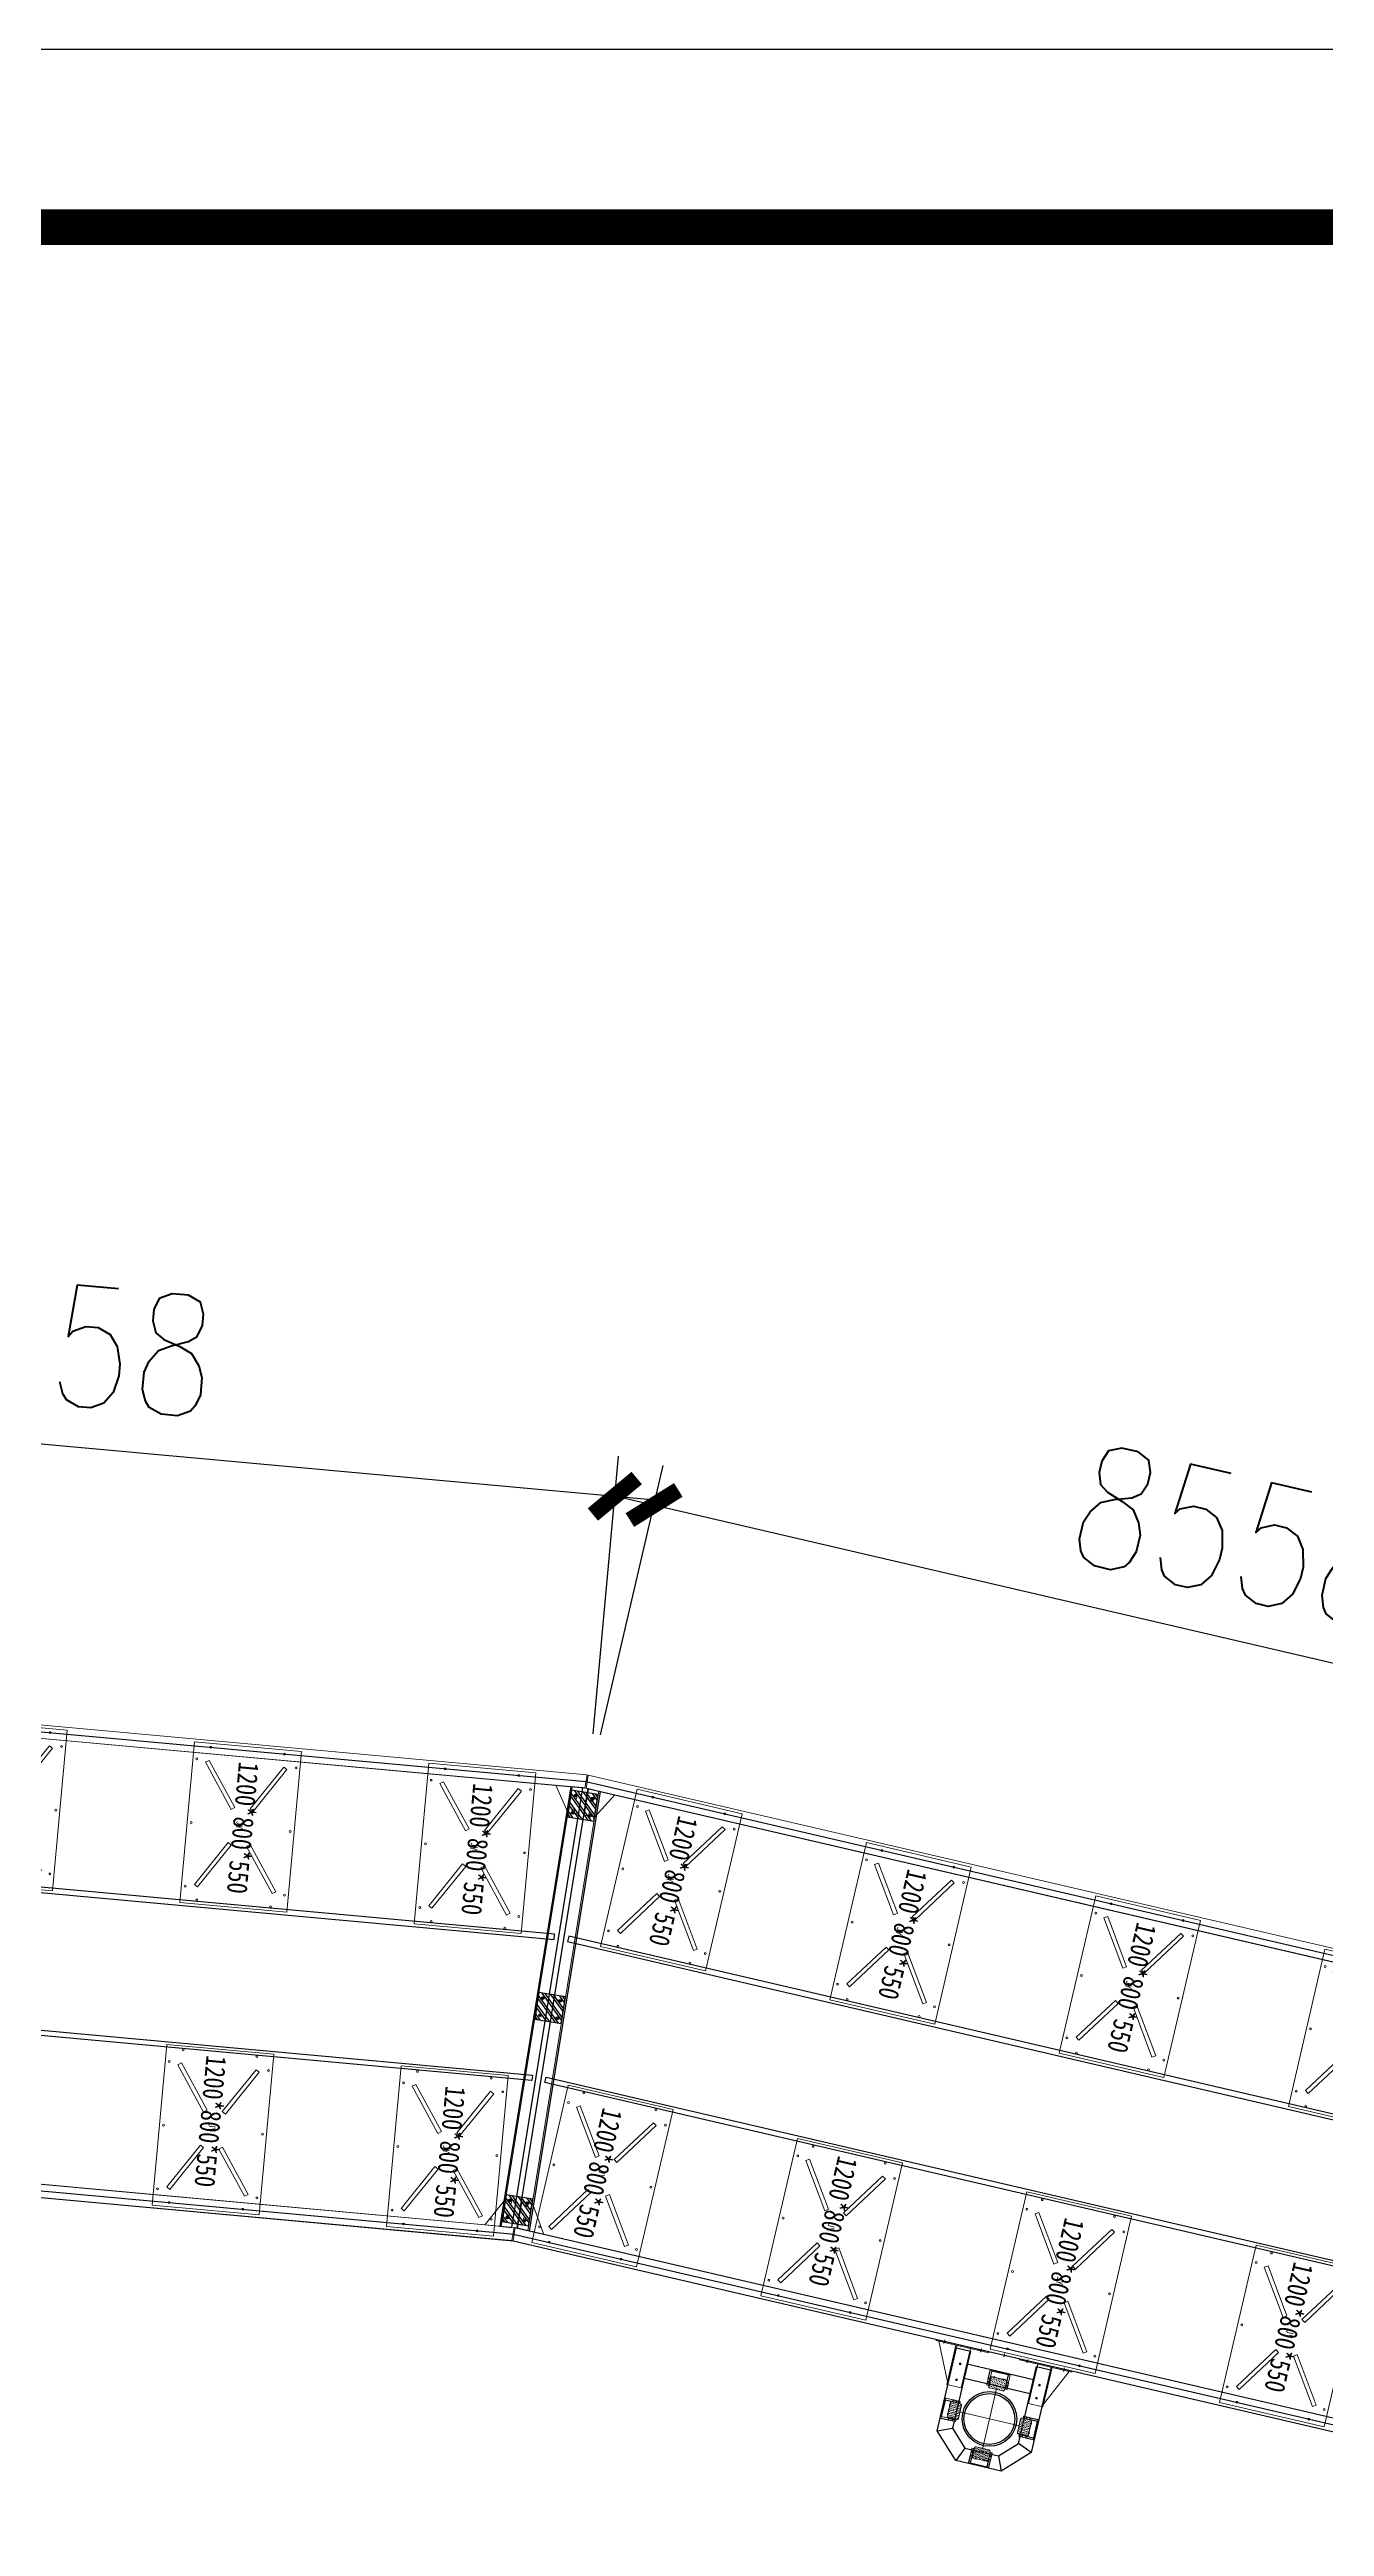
# Model space of a CAD drawing. Extents: x -259369 to -50372, y -155978 to 198088.
# Drawn here: x -154765 to -145287, y -95963 to -77542 of the extents above; entities that cross this region are included whole.
import ezdxf

# ---------------------------------------------------------------- set-up
doc = ezdxf.new("R2010")
doc.units = 0
doc.header["$LTSCALE"] = 1000
doc.header["$MEASUREMENT"] = 0
for name, pattern in [('CENTER', [2, 1.25, -0.25, 0.25, -0.25]), ('DASHED', [0.75, 0.5, -0.25]), ('HIDDEN', [0.375, 0.25, -0.125])]:
    doc.linetypes.add(name, pattern=pattern)
for name, color, linetype in [('PUB_TEXT', 7, 'Continuous'), ('主框型材', 4, 'Continuous'), ('卡槽', 242, 'Continuous'), ('浮箱名称', 3, 'Continuous'), ('连接端梁', 130, 'Continuous')]:
    doc.layers.add(name, color=color, linetype=linetype)
for name, color, linetype, lineweight in [('加强板', 140, 'Continuous', 18), ('导框型材', 2, 'Continuous', 18), ('浮箱', 160, 'Continuous', 20), ('虚线', 8, 'Continuous', 0), ('轮子座', 7, 'Continuous', 9), ('铝主梁', 3, 'Continuous', 9)]:
    doc.layers.add(name, color=color, linetype=linetype, lineweight=lineweight)
doc.styles.add('HZTXT', font='txtw.shx', dxfattribs={"width": 0.8, "bigfont": 'hztxtw.shx'})
doc.styles.add('黑体', font='simhei.ttf', dxfattribs={"width": 0.8})
doc.dimstyles.new('DIM-300', dxfattribs={"dimscale": 300, "dimtxt": 3, "dimasz": 1, "dimexe": 1, "dimexo": 1, "dimgap": 1, "dimtad": 1, "dimdec": 0, "dimdsep": 46, "dimtxsty": 'HZTXT', "dimblk": 'ARCHTICK', "dimcen": 0, "dimdle": 1, "dimclrd": 9, "dimclre": 9, "dimclrt": 2, "dimadec": 1, "dimazin": 0, "dimtfac": 1, "dimtdec": 0, "dimtix": 1, "dimtmove": 2, "dimatfit": 3, "dimldrblk": 'ARCHTICK', "dimfxl": 0, "dimtolj": 1, "dimtzin": 0, "dimarcsym": 0})
pattern_1 = [(0, (1212.185, -561.11), (6.35, 12.7), [0, -12.7])]

# ---------------------------------------------------------------- blocks, each defined once
blk = doc.blocks.new('rgthtyjyuk')
blk.add_lwpolyline([(0, 0), (420, 0), (420, 297), (0, 297)], close=True)
at = {"const_width": 1}
blk.add_lwpolyline([(25, 5), (415, 5), (415, 292), (25, 292)], close=True, dxfattribs=at)
blk = doc.blocks.new('$matou$00000186')
for points in [[(-600, 400), (600, 400), (600, -400), (-600, -400)], [(-456, 304), (-472, 279), (-140, 57), (-123, 82)], [(456, 304), (472, 279), (140, 57), (123, 82)], [(-456, -304), (-472, -279), (-140, -57), (-123, -82)], [(456, -304), (472, -279), (140, -57), (123, -82)]]:
    blk.add_lwpolyline(points, close=True)
for centre in [(-475, 370), (0, 370), (475, 370), (-570, 275), (570, 275), (-570, -275), (-475, -370), (0, -370), (475, -370), (570, -275)]:
    blk.add_circle(centre, 7)
at = {"layer": 'PUB_TEXT', "style": '黑体', "width": 0.8}
blk.add_text('JY', height=52.6, dxfattribs=at).set_placement((-44, -35))
blk = doc.blocks.new('*U645')
at = {"layer": '浮箱', "rotation": 270}
blk.add_blockref('$matou$00000186', (0, 0), dxfattribs=at)
blk = doc.blocks.new('*U646')
at = {"color": 0, "linetype": 'ByBlock', "lineweight": -2, "transparency": 16777216}
for p in [(0, 0), (1750, 0), (3500, 0), (5250, 0), (7000, 0)]:
    blk.add_blockref('*U645', p, dxfattribs=at)
blk = doc.blocks.new('*U647')
at = {"layer": '浮箱', "rotation": 270}
blk.add_blockref('$matou$00000186', (0, 0), dxfattribs=at)
blk = doc.blocks.new('*U648')
at = {"color": 0, "linetype": 'ByBlock', "lineweight": -2, "transparency": 16777216}
for p in [(0, 0), (1750, 0), (3500, 0), (5250, 0), (7000, 0)]:
    blk.add_blockref('*U647', p, dxfattribs=at)
blk = doc.blocks.new('*U649')
at = {"layer": '浮箱', "rotation": 270}
blk.add_blockref('$matou$00000186', (0, 0), dxfattribs=at)
blk = doc.blocks.new('*U650')
at = {"color": 0, "linetype": 'ByBlock', "lineweight": -2, "transparency": 16777216}
for p in [(0, 0), (1750, 0), (3500, 0), (5250, 0), (7000, 0)]:
    blk.add_blockref('*U649', p, dxfattribs=at)
blk = doc.blocks.new('*U651')
at = {"layer": '浮箱', "rotation": 270}
blk.add_blockref('$matou$00000186', (0, 0), dxfattribs=at)
blk = doc.blocks.new('*U652')
at = {"color": 0, "linetype": 'ByBlock', "lineweight": -2, "transparency": 16777216}
for p in [(0, 0), (1750, 0), (3500, 0), (5250, 0), (7000, 0)]:
    blk.add_blockref('*U651', p, dxfattribs=at)
blk = doc.blocks.new('*U669')
h = blk.add_hatch()
h.set_pattern_fill('DOTS', color=256, scale=8)
h.set_pattern_definition(pattern_1)
h.paths.add_polyline_path([(64, 50, 0.4142135624), (54, 60), (-11, 60, 0.4142135624), (-21, 50), (-21, -50, 0.4142135624), (-11, -60), (54, -60, 0.4142135624), (64, -50)])
at = {"layer": '导框型材', "color": 0, "linetype": 'Continuous'}
for p, q in [((-64, 63.508929), (-64, 75.5)), ((-64, 75.5), (-63.389317, 75.5)), ((-64, -63.50893), (-64, 63.508929)), ((-7.891644, 75.5), (-63.389317, 75.5)), ((-63.389317, 75.5), (-63.389317, 64.5)), ((-63.389317, 64.5), (-7.891644, 64.5)), ((-62, 77.5), (-6.502327, 77.5)), ((-62, 62.5), (-62, -62.5)), ((-6.502327, 62.5), (-62, 62.5)), ((-2.965328, 75.5), (-7.891644, 75.5)), ((-7.891644, 75.5), (-7.891644, 64.5)), ((-7.891644, 64.5), (-2.965328, 64.5)), ((-6.502327, 77.5), (-1.08338, 77.5)), ((-1.08338, 62.5), (-6.502327, 62.5)), ((47.5, 75.5), (-2.965328, 75.5)), ((-2.965328, 64.5), (-2.965328, 75.5)), ((47.5, 64.5), (-2.965328, 64.5)), ((-1.08338, 77.5), (45.5, 77.5)), ((45.5, 62.5), (-1.08338, 62.5)), ((31, 62.498484), (31, 60)), ((47.5, 64.5), (47.5, 75.5)), ((-64, -63.78066), (-64, -63.500287)), ((-64, -75.5), (-64, -63.78066)), ((-64, -75.5), (-63.389317, -75.5)), ((-63.389317, -64.5), (-63.389317, -75.5)), ((-7.891644, -64.5), (-63.389317, -64.5)), ((-63.389317, -75.5), (-7.891644, -75.5)), ((-62, -62.5), (-6.502327, -62.5)), ((-6.502327, -77.5), (-62, -77.5)), ((-2.965328, -64.5), (-7.891644, -64.5)), ((-7.891644, -75.5), (-7.891644, -64.5)), ((-7.891644, -75.5), (-2.965328, -75.5)), ((-6.502327, -62.5), (-1.08338, -62.5)), ((-1.08338, -77.5), (-6.502327, -77.5)), ((47.5, -64.5), (-2.965328, -64.5)), ((-2.965328, -64.5), (-2.965328, -75.5)), ((47.5, -75.5), (-2.965328, -75.5)), ((-1.08338, -62.5), (45.5, -62.5)), ((45.5, -77.5), (-1.08338, -77.5)), ((31, -60), (31, -62.498484)), ((47.5, -75.5), (47.5, -64.5))]:
    blk.add_line(p, q, dxfattribs=at)
at = {"layer": '导框型材', "color": 1, "linetype": 'CENTER', "ltscale": 0.28}
for p, q in [((-18.5, 35), (-14.5, 35)), ((-16.5, 37), (-16.5, 33)), ((-18.5, -35), (-14.5, -35)), ((-16.5, -37), (-16.5, -33))]:
    blk.add_line(p, q, dxfattribs=at)
at = {"layer": '导框型材', "color": 1, "linetype": 'CENTER', "ltscale": 0.404352}
for p, q in [((-18.5, 0), (-14.5, 0)), ((-16.5, -2), (-16.5, 2))]:
    blk.add_line(p, q, dxfattribs=at)
at = {"layer": '导框型材', "color": 1, "linetype": 'CENTER', "ltscale": 0.1}
for p, q in [((18.75, 70), (24.25, 70)), ((21.5, 67.25), (21.5, 72.75)), ((18.75, -70), (24.25, -70)), ((21.5, -72.75), (21.5, -67.25))]:
    blk.add_line(p, q, dxfattribs=at)
at = {"layer": '导框型材', "color": 0}
blk.add_lwpolyline([(-11, 60), (54, 60, -0.4142135624), (64, 50), (64, -50, -0.4142135624), (54, -60), (-11, -60, -0.4142135624), (-21, -50), (-21, 50, -0.4142135624)], format="xyb", close=True, dxfattribs=at)
for centre in [(21.5, 70), (21.5, -70)]:
    blk.add_circle(centre, 2.5, dxfattribs=at)
at = {"layer": '导框型材', "color": 0, "linetype": 'Continuous', "extrusion": (0, 0, -1)}
for centre, start, end in [((62, 75.5), 0, 90), ((62, 64.5), 270, 0), ((62, -64.5), 0, 90), ((62, -75.5), 270, 0)]:
    blk.add_arc(centre, 2, start, end, dxfattribs=at)
at = {"layer": '导框型材', "color": 0, "linetype": 'Continuous', "extrusion": (1.22461e-16, 0, -1)}
blk.add_arc((16.5, 35), 7, 310.0052008841, 49.9947991159, dxfattribs=at)
at = {"layer": '导框型材', "color": 0, "linetype": 'Continuous'}
for centre, radius, start, end in [((45.5, 75.5), 2, 0, 90), ((45.5, 64.5), 2, 270, 0), ((-16.5, -35), 7, 130.0052008841, 229.9947991159), ((45.5, -64.5), 2, 0, 90), ((45.5, -75.5), 2, 270, 0)]:
    blk.add_arc(centre, radius, start, end, dxfattribs=at)
for centre, major_axis, ratio, start_param, end_param in [((-62, 75.5), (0, 2), 0.694658, 0, 1.5707963268), ((-6.502327, 75.5), (0, -2), 0.694658, 3.1415926536, 4.7123889804), ((-6.502327, 64.5), (0, 2), 0.694658, 1.5707963268, 3.1415926536), ((-1.08338, 75.5), (0, -2), 0.940974, 3.1415926536, 4.7123889804), ((-1.08338, 64.5), (0, 2), 0.940974, 1.5707963268, 3.1415926536), ((-62, -75.5), (0, 2), 0.694658, 1.5707963268, 3.1415926536), ((-6.502327, -64.5), (0, 2), 0.694658, 0, 1.5707963268), ((-6.502327, -75.5), (0, 2), 0.694658, 1.5707963268, 3.1415926536), ((-1.08338, -64.5), (0, 2), 0.940974, 0, 1.5707963268), ((-1.08338, -75.5), (0, 2), 0.940974, 1.5707963268, 3.1415926536)]:
    blk.add_ellipse(centre, major_axis=major_axis, ratio=ratio, start_param=start_param, end_param=end_param, dxfattribs=at)
at = {"layer": '导框型材', "color": 0, "linetype": 'Continuous', "extrusion": (0, 0, -1)}
for centre, start_param, end_param in [((-62, 64.5), 0, 1.5707963268), ((-62, -64.5), 1.5707963268, 3.1415926536)]:
    blk.add_ellipse(centre, major_axis=(0, -2), ratio=0.694658, start_param=start_param, end_param=end_param, dxfattribs=at)
blk = doc.blocks.new('*U665')
at = {"layer": '轮子座', "color": 0, "linetype": 'ByBlock', "lineweight": -2, "transparency": 16777216}
blk.add_blockref('*U669', (0, 0), dxfattribs=at)
blk = doc.blocks.new('*U666')
h = blk.add_hatch()
h.set_pattern_fill('DOTS', color=256, scale=8)
h.set_pattern_definition(pattern_1)
h.paths.add_polyline_path([(64, 50, 0.4142135624), (54, 60), (-11, 60, 0.4142135624), (-21, 50), (-21, -50, 0.4142135624), (-11, -60), (54, -60, 0.4142135624), (64, -50)])
at = {"layer": '导框型材', "color": 0, "linetype": 'Continuous'}
for p, q in [((-64, 63.508929), (-64, 75.5)), ((-64, 75.5), (-63.389317, 75.5)), ((-64, -63.50893), (-64, 63.508929)), ((-7.891644, 75.5), (-63.389317, 75.5)), ((-63.389317, 75.5), (-63.389317, 64.5)), ((-63.389317, 64.5), (-7.891644, 64.5)), ((-62, 77.5), (-6.502327, 77.5)), ((-62, 62.5), (-62, -62.5)), ((-6.502327, 62.5), (-62, 62.5)), ((-2.965328, 75.5), (-7.891644, 75.5)), ((-7.891644, 75.5), (-7.891644, 64.5)), ((-7.891644, 64.5), (-2.965328, 64.5)), ((-6.502327, 77.5), (-1.08338, 77.5)), ((-1.08338, 62.5), (-6.502327, 62.5)), ((47.5, 75.5), (-2.965328, 75.5)), ((-2.965328, 64.5), (-2.965328, 75.5)), ((47.5, 64.5), (-2.965328, 64.5)), ((-1.08338, 77.5), (45.5, 77.5)), ((45.5, 62.5), (-1.08338, 62.5)), ((31, 62.498484), (31, 60)), ((47.5, 64.5), (47.5, 75.5)), ((-64, -63.78066), (-64, -63.500287)), ((-64, -75.5), (-64, -63.78066)), ((-64, -75.5), (-63.389317, -75.5)), ((-63.389317, -64.5), (-63.389317, -75.5)), ((-7.891644, -64.5), (-63.389317, -64.5)), ((-63.389317, -75.5), (-7.891644, -75.5)), ((-62, -62.5), (-6.502327, -62.5)), ((-6.502327, -77.5), (-62, -77.5)), ((-2.965328, -64.5), (-7.891644, -64.5)), ((-7.891644, -75.5), (-7.891644, -64.5)), ((-7.891644, -75.5), (-2.965328, -75.5)), ((-6.502327, -62.5), (-1.08338, -62.5)), ((-1.08338, -77.5), (-6.502327, -77.5)), ((47.5, -64.5), (-2.965328, -64.5)), ((-2.965328, -64.5), (-2.965328, -75.5)), ((47.5, -75.5), (-2.965328, -75.5)), ((-1.08338, -62.5), (45.5, -62.5)), ((45.5, -77.5), (-1.08338, -77.5)), ((31, -60), (31, -62.498484)), ((47.5, -75.5), (47.5, -64.5))]:
    blk.add_line(p, q, dxfattribs=at)
at = {"layer": '导框型材', "color": 1, "linetype": 'CENTER', "ltscale": 0.28}
for p, q in [((-18.5, 35), (-14.5, 35)), ((-16.5, 37), (-16.5, 33)), ((-18.5, -35), (-14.5, -35)), ((-16.5, -37), (-16.5, -33))]:
    blk.add_line(p, q, dxfattribs=at)
at = {"layer": '导框型材', "color": 1, "linetype": 'CENTER', "ltscale": 0.404352}
for p, q in [((-18.5, 0), (-14.5, 0)), ((-16.5, -2), (-16.5, 2))]:
    blk.add_line(p, q, dxfattribs=at)
at = {"layer": '导框型材', "color": 1, "linetype": 'CENTER', "ltscale": 0.1}
for p, q in [((18.75, 70), (24.25, 70)), ((21.5, 67.25), (21.5, 72.75)), ((18.75, -70), (24.25, -70)), ((21.5, -72.75), (21.5, -67.25))]:
    blk.add_line(p, q, dxfattribs=at)
at = {"layer": '导框型材', "color": 0}
blk.add_lwpolyline([(-11, 60), (54, 60, -0.4142135624), (64, 50), (64, -50, -0.4142135624), (54, -60), (-11, -60, -0.4142135624), (-21, -50), (-21, 50, -0.4142135624)], format="xyb", close=True, dxfattribs=at)
for centre in [(21.5, 70), (21.5, -70)]:
    blk.add_circle(centre, 2.5, dxfattribs=at)
at = {"layer": '导框型材', "color": 0, "linetype": 'Continuous', "extrusion": (0, 0, -1)}
for centre, start, end in [((62, 75.5), 0, 90), ((62, 64.5), 270, 0), ((62, -64.5), 0, 90), ((62, -75.5), 270, 0)]:
    blk.add_arc(centre, 2, start, end, dxfattribs=at)
at = {"layer": '导框型材', "color": 0, "linetype": 'Continuous', "extrusion": (1.22461e-16, 0, -1)}
blk.add_arc((16.5, 35), 7, 310.0052008841, 49.9947991159, dxfattribs=at)
at = {"layer": '导框型材', "color": 0, "linetype": 'Continuous'}
for centre, radius, start, end in [((45.5, 75.5), 2, 0, 90), ((45.5, 64.5), 2, 270, 0), ((-16.5, -35), 7, 130.0052008841, 229.9947991159), ((45.5, -64.5), 2, 0, 90), ((45.5, -75.5), 2, 270, 0)]:
    blk.add_arc(centre, radius, start, end, dxfattribs=at)
for centre, major_axis, ratio, start_param, end_param in [((-62, 75.5), (0, 2), 0.694658, 0, 1.5707963268), ((-6.502327, 75.5), (0, -2), 0.694658, 3.1415926536, 4.7123889804), ((-6.502327, 64.5), (0, 2), 0.694658, 1.5707963268, 3.1415926536), ((-1.08338, 75.5), (0, -2), 0.940974, 3.1415926536, 4.7123889804), ((-1.08338, 64.5), (0, 2), 0.940974, 1.5707963268, 3.1415926536), ((-62, -75.5), (0, 2), 0.694658, 1.5707963268, 3.1415926536), ((-6.502327, -64.5), (0, 2), 0.694658, 0, 1.5707963268), ((-6.502327, -75.5), (0, 2), 0.694658, 1.5707963268, 3.1415926536), ((-1.08338, -64.5), (0, 2), 0.940974, 0, 1.5707963268), ((-1.08338, -75.5), (0, 2), 0.940974, 1.5707963268, 3.1415926536)]:
    blk.add_ellipse(centre, major_axis=major_axis, ratio=ratio, start_param=start_param, end_param=end_param, dxfattribs=at)
at = {"layer": '导框型材', "color": 0, "linetype": 'Continuous', "extrusion": (0, 0, -1)}
for centre, start_param, end_param in [((-62, 64.5), 0, 1.5707963268), ((-62, -64.5), 1.5707963268, 3.1415926536)]:
    blk.add_ellipse(centre, major_axis=(0, -2), ratio=0.694658, start_param=start_param, end_param=end_param, dxfattribs=at)
blk = doc.blocks.new('*U667')
at = {"layer": '轮子座', "color": 0, "linetype": 'ByBlock', "lineweight": -2, "transparency": 16777216}
blk.add_blockref('*U666', (0, 0), dxfattribs=at)
blk = doc.blocks.new('*U668')
h = blk.add_hatch()
h.set_pattern_fill('DOTS', color=256, scale=8)
h.set_pattern_definition(pattern_1)
h.paths.add_polyline_path([(64, 50, 0.4142135624), (54, 60), (-11, 60, 0.4142135624), (-21, 50), (-21, -50, 0.4142135624), (-11, -60), (54, -60, 0.4142135624), (64, -50)])
at = {"layer": '导框型材', "color": 0, "linetype": 'Continuous'}
for p, q in [((-64, 63.508929), (-64, 75.5)), ((-64, 75.5), (-63.389317, 75.5)), ((-64, -63.50893), (-64, 63.508929)), ((-7.891644, 75.5), (-63.389317, 75.5)), ((-63.389317, 75.5), (-63.389317, 64.5)), ((-63.389317, 64.5), (-7.891644, 64.5)), ((-62, 77.5), (-6.502327, 77.5)), ((-62, 62.5), (-62, -62.5)), ((-6.502327, 62.5), (-62, 62.5)), ((-2.965328, 75.5), (-7.891644, 75.5)), ((-7.891644, 75.5), (-7.891644, 64.5)), ((-7.891644, 64.5), (-2.965328, 64.5)), ((-6.502327, 77.5), (-1.08338, 77.5)), ((-1.08338, 62.5), (-6.502327, 62.5)), ((47.5, 75.5), (-2.965328, 75.5)), ((-2.965328, 64.5), (-2.965328, 75.5)), ((47.5, 64.5), (-2.965328, 64.5)), ((-1.08338, 77.5), (45.5, 77.5)), ((45.5, 62.5), (-1.08338, 62.5)), ((31, 62.498484), (31, 60)), ((47.5, 64.5), (47.5, 75.5)), ((-64, -63.78066), (-64, -63.500287)), ((-64, -75.5), (-64, -63.78066)), ((-64, -75.5), (-63.389317, -75.5)), ((-63.389317, -64.5), (-63.389317, -75.5)), ((-7.891644, -64.5), (-63.389317, -64.5)), ((-63.389317, -75.5), (-7.891644, -75.5)), ((-62, -62.5), (-6.502327, -62.5)), ((-6.502327, -77.5), (-62, -77.5)), ((-2.965328, -64.5), (-7.891644, -64.5)), ((-7.891644, -75.5), (-7.891644, -64.5)), ((-7.891644, -75.5), (-2.965328, -75.5)), ((-6.502327, -62.5), (-1.08338, -62.5)), ((-1.08338, -77.5), (-6.502327, -77.5)), ((47.5, -64.5), (-2.965328, -64.5)), ((-2.965328, -64.5), (-2.965328, -75.5)), ((47.5, -75.5), (-2.965328, -75.5)), ((-1.08338, -62.5), (45.5, -62.5)), ((45.5, -77.5), (-1.08338, -77.5)), ((31, -60), (31, -62.498484)), ((47.5, -75.5), (47.5, -64.5))]:
    blk.add_line(p, q, dxfattribs=at)
at = {"layer": '导框型材', "color": 1, "linetype": 'CENTER', "ltscale": 0.28}
for p, q in [((-18.5, 35), (-14.5, 35)), ((-16.5, 37), (-16.5, 33)), ((-18.5, -35), (-14.5, -35)), ((-16.5, -37), (-16.5, -33))]:
    blk.add_line(p, q, dxfattribs=at)
at = {"layer": '导框型材', "color": 1, "linetype": 'CENTER', "ltscale": 0.404352}
for p, q in [((-18.5, 0), (-14.5, 0)), ((-16.5, -2), (-16.5, 2))]:
    blk.add_line(p, q, dxfattribs=at)
at = {"layer": '导框型材', "color": 1, "linetype": 'CENTER', "ltscale": 0.1}
for p, q in [((18.75, 70), (24.25, 70)), ((21.5, 67.25), (21.5, 72.75)), ((18.75, -70), (24.25, -70)), ((21.5, -72.75), (21.5, -67.25))]:
    blk.add_line(p, q, dxfattribs=at)
at = {"layer": '导框型材', "color": 0}
blk.add_lwpolyline([(-11, 60), (54, 60, -0.4142135624), (64, 50), (64, -50, -0.4142135624), (54, -60), (-11, -60, -0.4142135624), (-21, -50), (-21, 50, -0.4142135624)], format="xyb", close=True, dxfattribs=at)
for centre in [(21.5, 70), (21.5, -70)]:
    blk.add_circle(centre, 2.5, dxfattribs=at)
at = {"layer": '导框型材', "color": 0, "linetype": 'Continuous', "extrusion": (0, 0, -1)}
for centre, start, end in [((62, 75.5), 0, 90), ((62, 64.5), 270, 0), ((62, -64.5), 0, 90), ((62, -75.5), 270, 0)]:
    blk.add_arc(centre, 2, start, end, dxfattribs=at)
at = {"layer": '导框型材', "color": 0, "linetype": 'Continuous', "extrusion": (1.22461e-16, 0, -1)}
blk.add_arc((16.5, 35), 7, 310.0052008841, 49.9947991159, dxfattribs=at)
at = {"layer": '导框型材', "color": 0, "linetype": 'Continuous'}
for centre, radius, start, end in [((45.5, 75.5), 2, 0, 90), ((45.5, 64.5), 2, 270, 0), ((-16.5, -35), 7, 130.0052008841, 229.9947991159), ((45.5, -64.5), 2, 0, 90), ((45.5, -75.5), 2, 270, 0)]:
    blk.add_arc(centre, radius, start, end, dxfattribs=at)
for centre, major_axis, ratio, start_param, end_param in [((-62, 75.5), (0, 2), 0.694658, 0, 1.5707963268), ((-6.502327, 75.5), (0, -2), 0.694658, 3.1415926536, 4.7123889804), ((-6.502327, 64.5), (0, 2), 0.694658, 1.5707963268, 3.1415926536), ((-1.08338, 75.5), (0, -2), 0.940974, 3.1415926536, 4.7123889804), ((-1.08338, 64.5), (0, 2), 0.940974, 1.5707963268, 3.1415926536), ((-62, -75.5), (0, 2), 0.694658, 1.5707963268, 3.1415926536), ((-6.502327, -64.5), (0, 2), 0.694658, 0, 1.5707963268), ((-6.502327, -75.5), (0, 2), 0.694658, 1.5707963268, 3.1415926536), ((-1.08338, -64.5), (0, 2), 0.940974, 0, 1.5707963268), ((-1.08338, -75.5), (0, 2), 0.940974, 1.5707963268, 3.1415926536)]:
    blk.add_ellipse(centre, major_axis=major_axis, ratio=ratio, start_param=start_param, end_param=end_param, dxfattribs=at)
at = {"layer": '导框型材', "color": 0, "linetype": 'Continuous', "extrusion": (0, 0, -1)}
for centre, start_param, end_param in [((-62, 64.5), 0, 1.5707963268), ((-62, -64.5), 1.5707963268, 3.1415926536)]:
    blk.add_ellipse(centre, major_axis=(0, -2), ratio=0.694658, start_param=start_param, end_param=end_param, dxfattribs=at)
blk = doc.blocks.new('*U671')
at = {"layer": '轮子座', "color": 0, "linetype": 'ByBlock', "lineweight": -2, "transparency": 16777216}
blk.add_blockref('*U668', (0, 0), dxfattribs=at)
blk = doc.blocks.new('*U672')
h = blk.add_hatch()
h.set_pattern_fill('DOTS', color=256, scale=8)
h.set_pattern_definition(pattern_1)
h.paths.add_polyline_path([(64, 50, 0.4142135624), (54, 60), (-11, 60, 0.4142135624), (-21, 50), (-21, -50, 0.4142135624), (-11, -60), (54, -60, 0.4142135624), (64, -50)])
at = {"layer": '导框型材', "color": 0, "linetype": 'Continuous'}
for p, q in [((-64, 63.508929), (-64, 75.5)), ((-64, 75.5), (-63.389317, 75.5)), ((-64, -63.50893), (-64, 63.508929)), ((-7.891644, 75.5), (-63.389317, 75.5)), ((-63.389317, 75.5), (-63.389317, 64.5)), ((-63.389317, 64.5), (-7.891644, 64.5)), ((-62, 77.5), (-6.502327, 77.5)), ((-62, 62.5), (-62, -62.5)), ((-6.502327, 62.5), (-62, 62.5)), ((-2.965328, 75.5), (-7.891644, 75.5)), ((-7.891644, 75.5), (-7.891644, 64.5)), ((-7.891644, 64.5), (-2.965328, 64.5)), ((-6.502327, 77.5), (-1.08338, 77.5)), ((-1.08338, 62.5), (-6.502327, 62.5)), ((47.5, 75.5), (-2.965328, 75.5)), ((-2.965328, 64.5), (-2.965328, 75.5)), ((47.5, 64.5), (-2.965328, 64.5)), ((-1.08338, 77.5), (45.5, 77.5)), ((45.5, 62.5), (-1.08338, 62.5)), ((31, 62.498484), (31, 60)), ((47.5, 64.5), (47.5, 75.5)), ((-64, -63.78066), (-64, -63.500287)), ((-64, -75.5), (-64, -63.78066)), ((-64, -75.5), (-63.389317, -75.5)), ((-63.389317, -64.5), (-63.389317, -75.5)), ((-7.891644, -64.5), (-63.389317, -64.5)), ((-63.389317, -75.5), (-7.891644, -75.5)), ((-62, -62.5), (-6.502327, -62.5)), ((-6.502327, -77.5), (-62, -77.5)), ((-2.965328, -64.5), (-7.891644, -64.5)), ((-7.891644, -75.5), (-7.891644, -64.5)), ((-7.891644, -75.5), (-2.965328, -75.5)), ((-6.502327, -62.5), (-1.08338, -62.5)), ((-1.08338, -77.5), (-6.502327, -77.5)), ((47.5, -64.5), (-2.965328, -64.5)), ((-2.965328, -64.5), (-2.965328, -75.5)), ((47.5, -75.5), (-2.965328, -75.5)), ((-1.08338, -62.5), (45.5, -62.5)), ((45.5, -77.5), (-1.08338, -77.5)), ((31, -60), (31, -62.498484)), ((47.5, -75.5), (47.5, -64.5))]:
    blk.add_line(p, q, dxfattribs=at)
at = {"layer": '导框型材', "color": 1, "linetype": 'CENTER', "ltscale": 0.28}
for p, q in [((-18.5, 35), (-14.5, 35)), ((-16.5, 37), (-16.5, 33)), ((-18.5, -35), (-14.5, -35)), ((-16.5, -37), (-16.5, -33))]:
    blk.add_line(p, q, dxfattribs=at)
at = {"layer": '导框型材', "color": 1, "linetype": 'CENTER', "ltscale": 0.404352}
for p, q in [((-18.5, 0), (-14.5, 0)), ((-16.5, -2), (-16.5, 2))]:
    blk.add_line(p, q, dxfattribs=at)
at = {"layer": '导框型材', "color": 1, "linetype": 'CENTER', "ltscale": 0.1}
for p, q in [((18.75, 70), (24.25, 70)), ((21.5, 67.25), (21.5, 72.75)), ((18.75, -70), (24.25, -70)), ((21.5, -72.75), (21.5, -67.25))]:
    blk.add_line(p, q, dxfattribs=at)
at = {"layer": '导框型材', "color": 0}
blk.add_lwpolyline([(-11, 60), (54, 60, -0.4142135624), (64, 50), (64, -50, -0.4142135624), (54, -60), (-11, -60, -0.4142135624), (-21, -50), (-21, 50, -0.4142135624)], format="xyb", close=True, dxfattribs=at)
for centre in [(21.5, 70), (21.5, -70)]:
    blk.add_circle(centre, 2.5, dxfattribs=at)
at = {"layer": '导框型材', "color": 0, "linetype": 'Continuous', "extrusion": (0, 0, -1)}
for centre, start, end in [((62, 75.5), 0, 90), ((62, 64.5), 270, 0), ((62, -64.5), 0, 90), ((62, -75.5), 270, 0)]:
    blk.add_arc(centre, 2, start, end, dxfattribs=at)
at = {"layer": '导框型材', "color": 0, "linetype": 'Continuous', "extrusion": (1.22461e-16, 0, -1)}
blk.add_arc((16.5, 35), 7, 310.0052008841, 49.9947991159, dxfattribs=at)
at = {"layer": '导框型材', "color": 0, "linetype": 'Continuous'}
for centre, radius, start, end in [((45.5, 75.5), 2, 0, 90), ((45.5, 64.5), 2, 270, 0), ((-16.5, -35), 7, 130.0052008841, 229.9947991159), ((45.5, -64.5), 2, 0, 90), ((45.5, -75.5), 2, 270, 0)]:
    blk.add_arc(centre, radius, start, end, dxfattribs=at)
for centre, major_axis, ratio, start_param, end_param in [((-62, 75.5), (0, 2), 0.694658, 0, 1.5707963268), ((-6.502327, 75.5), (0, -2), 0.694658, 3.1415926536, 4.7123889804), ((-6.502327, 64.5), (0, 2), 0.694658, 1.5707963268, 3.1415926536), ((-1.08338, 75.5), (0, -2), 0.940974, 3.1415926536, 4.7123889804), ((-1.08338, 64.5), (0, 2), 0.940974, 1.5707963268, 3.1415926536), ((-62, -75.5), (0, 2), 0.694658, 1.5707963268, 3.1415926536), ((-6.502327, -64.5), (0, 2), 0.694658, 0, 1.5707963268), ((-6.502327, -75.5), (0, 2), 0.694658, 1.5707963268, 3.1415926536), ((-1.08338, -64.5), (0, 2), 0.940974, 0, 1.5707963268), ((-1.08338, -75.5), (0, 2), 0.940974, 1.5707963268, 3.1415926536)]:
    blk.add_ellipse(centre, major_axis=major_axis, ratio=ratio, start_param=start_param, end_param=end_param, dxfattribs=at)
at = {"layer": '导框型材', "color": 0, "linetype": 'Continuous', "extrusion": (0, 0, -1)}
for centre, start_param, end_param in [((-62, 64.5), 0, 1.5707963268), ((-62, -64.5), 1.5707963268, 3.1415926536)]:
    blk.add_ellipse(centre, major_axis=(0, -2), ratio=0.694658, start_param=start_param, end_param=end_param, dxfattribs=at)
blk = doc.blocks.new('*U670')
at = {"layer": '轮子座', "color": 0, "linetype": 'ByBlock', "lineweight": -2, "transparency": 16777216}
blk.add_blockref('*U672', (0, 0), dxfattribs=at)
blk = doc.blocks.new('_ArchTick')
at = {"color": 0, "linetype": 'ByBlock', "const_width": 0.4}
blk.add_lwpolyline([(-0.5, -0.5), (0.5, 0.5)], dxfattribs=at)
blk = doc.blocks.new('*D695')
at = {"color": 9, "lineweight": -2, "transparency": 16777216}
for p, q in [((-159247, -89288), (-159058, -87223)), ((-159384, -87495), (-150264, -88328)), ((-150724, -90067), (-150536, -88002))]:
    blk.add_line(p, q, dxfattribs=at)
at = {"layer": 'Defpoints', "color": 0, "transparency": 16777216}
for p in [(-150563, -88301), (-159274, -89587, 29521), (-150752, -90365, 29521)]:
    blk.add_point(p, dxfattribs=at)
at = {"color": 9, "lineweight": -2, "transparency": 16777216, "xscale": 300, "yscale": 300, "zscale": 300}
for p, rotation in [((-159085, -87522), 174.7794941459096), ((-150563, -88301), 354.7794941459096)]:
    blk.add_blockref('_ArchTick', p, dxfattribs=dict(at, rotation=rotation))
at = {"color": 2, "transparency": 16777216, "insert": (-154756, -87165), "char_height": 900, "attachment_point": 5, "rotation": 354.7795, "style": 'HZTXT'}
blk.add_mtext('\\A1;8558', dxfattribs=at)
blk = doc.blocks.new('*D696')
at = {"color": 9, "lineweight": -2, "transparency": 16777216}
for p, q in [((-150669, -90076), (-150203, -88073)), ((-150563, -88298), (-141644, -90373)), ((-142334, -92015), (-141868, -90013))]:
    blk.add_line(p, q, dxfattribs=at)
at = {"layer": 'Defpoints', "color": 0, "transparency": 16777216}
for p in [(-150737, -90368, 29521), (-141936, -90305), (-142402, -92307, 29521)]:
    blk.add_point(p, dxfattribs=at)
at = {"color": 9, "lineweight": -2, "transparency": 16777216, "xscale": 300, "yscale": 300, "zscale": 300}
for p, rotation in [((-150271, -88366), 166.9005197151146), ((-141936, -90305), 346.9005197151146)]:
    blk.add_blockref('_ArchTick', p, dxfattribs=dict(at, rotation=rotation))
at = {"color": 2, "transparency": 16777216, "insert": (-145933, -88605), "char_height": 900, "attachment_point": 5, "rotation": 346.9005, "style": 'HZTXT'}
blk.add_mtext('\\A1;8558', dxfattribs=at)

msp = doc.modelspace()

# ---------------------------------------------------------------- hatches: boundary and pattern name
h = msp.add_hatch()
h.set_pattern_fill('ANSI32', color=256, scale=10, angle=-99.165284)
h.set_pattern_definition([(305.834716, (-234244.85, -51220.39), (38.610028, 27.882008), []), (305.834716, (-234248.424, -51242.553), (38.610028, 27.882008), [])])
h.paths.add_polyline_path([(-150884.03, -90487.61), (-150915.89, -90685.06), (-150718.44, -90716.92), (-150686.58, -90519.47)])
h = msp.add_hatch()
h.set_pattern_fill('ANSI32', color=256, scale=10, angle=-99.165284)
h.set_pattern_definition([(305.834716, (-234487.694, -52725.545), (38.610028, 27.882008), []), (305.834716, (-234491.27, -52747.71), (38.610028, 27.882008), [])])
h.paths.add_polyline_path([(-151126.88, -91992.77), (-151158.73, -92190.21), (-150961.29, -92222.07), (-150929.43, -92024.62)])
h = msp.add_hatch()
h.set_pattern_fill('ANSI32', color=256, scale=10, angle=-99.165284)
h.set_pattern_definition([(305.834716, (-234730.4, -54229.82), (38.610028, 27.882008), []), (305.834716, (-234733.975, -54251.986), (38.610028, 27.882008), [])])
h.paths.add_polyline_path([(-151369.58, -93497.04), (-151401.44, -93694.49), (-151203.99, -93726.35), (-151172.13, -93528.9)])

# ---------------------------------------------------------------- linework, layer by layer
at = {"elevation": 29521}
for points in [[(-150884.03, -90487.61), (-150915.89, -90685.06), (-150718.44, -90716.92), (-150686.58, -90519.47)], [(-151126.88, -91992.77), (-151158.73, -92190.21), (-150961.29, -92222.07), (-150929.43, -92024.62)], [(-151369.58, -93497.04), (-151401.44, -93694.49), (-151203.99, -93726.35), (-151172.13, -93528.9)]]:
    msp.add_lwpolyline(points, close=True, dxfattribs=at)
for points in [[(-150889.88, -90461.11), (-150899.72, -90522.1)], [(-150864.92, -90526.15), (-150845.18, -90529.33)], [(-150853.46, -90517.87), (-150856.64, -90537.61)], [(-150716.84, -90550.04), (-150736.58, -90546.85)], [(-150725.12, -90538.57), (-150728.3, -90558.32)], [(-150672.69, -90496.14), (-150682.98, -90559.91)], [(-150885.63, -90654.49), (-150865.89, -90657.67)], [(-150877.35, -90665.95), (-150874.16, -90646.21)], [(-150737.54, -90678.38), (-150757.29, -90675.19)], [(-150749.01, -90686.66), (-150745.82, -90666.91)], [(-151107.77, -92031.3), (-151088.02, -92034.49)], [(-151096.3, -92023.02), (-151099.49, -92042.77)], [(-150959.68, -92055.2), (-150979.43, -92052.01)], [(-150967.96, -92043.73), (-150971.15, -92063.47)], [(-151128.48, -92159.64), (-151108.73, -92162.83)], [(-151120.2, -92171.11), (-151117.01, -92151.36)], [(-150980.39, -92183.54), (-151000.14, -92180.35)], [(-150991.86, -92191.81), (-150988.67, -92172.07)], [(-151350.47, -93535.58), (-151330.73, -93538.77)], [(-151339.01, -93527.3), (-151342.19, -93547.04)], [(-151202.39, -93559.47), (-151222.13, -93556.29)], [(-151210.67, -93548.01), (-151213.85, -93567.75)], [(-151371.18, -93663.92), (-151351.44, -93667.11)], [(-151362.9, -93675.39), (-151359.72, -93655.64)], [(-151223.1, -93687.81), (-151242.84, -93684.63)], [(-151234.56, -93696.09), (-151231.37, -93676.35)]]:
    msp.add_lwpolyline(points, dxfattribs=at)
for centre, radius in [((-150855.05, -90527.74, 29521), 10), ((-150855.05, -90527.74, 29521), 8), ((-150726.71, -90548.45, 29521), 10), ((-150726.71, -90548.45, 29521), 8), ((-150875.76, -90656.08, 29521), 10), ((-150875.76, -90656.08, 29521), 8), ((-150747.42, -90676.79, 29521), 10), ((-150747.42, -90676.79, 29521), 8), ((-151097.9, -92032.9, 29521), 10), ((-151097.9, -92032.9, 29521), 8), ((-150969.56, -92053.6, 29521), 10), ((-150969.56, -92053.6, 29521), 8), ((-151118.6, -92161.24, 29521), 10), ((-151118.6, -92161.24, 29521), 8), ((-150990.26, -92181.94, 29521), 10), ((-150990.26, -92181.94, 29521), 8), ((-151340.6, -93537.17, 29521), 10), ((-151340.6, -93537.17, 29521), 8), ((-151212.26, -93557.88, 29521), 10), ((-151212.26, -93557.88, 29521), 8), ((-151361.31, -93665.51, 29521), 10), ((-151361.31, -93665.51, 29521), 8), ((-151232.97, -93686.22, 29521), 10), ((-151232.97, -93686.22, 29521), 8), ((-147777.88, -95163.11, 29521), 203), ((-147777.88, -95163.11, 29521), 189)]:
    msp.add_circle(centre, radius)
at = {"layer": '主框型材', "elevation": 29521}
for points in [[(-148166.49, -95251.07), (-148022.94, -94635.12), (-147919.7, -94659.18), (-148053.16, -95231.82), (-147961.21, -95379.65), (-147709.17, -95438.38), (-147561.34, -95346.44), (-147427.88, -94773.8), (-147324.65, -94797.86), (-147468.07, -95413.25), (-147690.47, -95551.58), (-148028.03, -95472.91), (-148166.36, -95250.52)], [(-148166.36, -95250.52), (-148053.16, -95231.82)], [(-147961.21, -95379.65), (-148028.03, -95472.91)], [(-147468.07, -95413.25), (-147561.34, -95346.44)], [(-147709.17, -95438.38), (-147690.47, -95551.58)]]:
    msp.add_lwpolyline(points, dxfattribs=at)
msp.add_lwpolyline([(-147942.42, -94756.64), (-147966.48, -94859.88), (-147474.66, -94974.49), (-147450.6, -94871.26)], close=True, dxfattribs=at)
at = {"layer": '加强板', "color": 5, "elevation": 29521}
for points in [[(-150802.11, -90469.14), (-151001.27, -90450.93), (-150912.94, -90653.84), (-150833.96, -90666.58)], [(-150802.11, -90469.14), (-151001.27, -90450.93), (-150912.94, -90653.84), (-150833.96, -90666.58)], [(-150758.58, -90476.16), (-150563.79, -90521.49), (-150711.44, -90686.34), (-150790.42, -90673.6)], [(-150758.55, -90476.16), (-150563.76, -90521.5), (-150711.41, -90686.35), (-150790.39, -90673.61)], [(-151329.53, -93738.7), (-151528.69, -93720.49), (-151376.65, -93528.51), (-151297.67, -93541.25)], [(-151329.53, -93738.7), (-151528.69, -93720.49), (-151376.65, -93528.51), (-151297.67, -93541.25)], [(-151285.94, -93745.72), (-151091.15, -93791.06), (-151175.12, -93561.02), (-151254.1, -93548.28)], [(-151285.91, -93745.73), (-151091.12, -93791.07), (-151175.09, -93561.02), (-151254.07, -93548.29)]]:
    msp.add_lwpolyline(points, close=True, dxfattribs=at)
at = {"layer": '加强板', "color": 5}
for centre in [(-150854.34, -90541.74, 29521), (-150854.34, -90541.74, 29521), (-150731.82, -90561.5, 29521), (-150731.79, -90561.51, 29521), (-150870.27, -90640.46, 29521), (-150870.27, -90640.46, 29521), (-150747.74, -90660.23, 29521), (-150747.72, -90660.23, 29521), (-151340.35, -93554.63, 29521), (-151340.35, -93554.63, 29521), (-151217.79, -93574.39, 29521), (-151217.76, -93574.4, 29521), (-151356.27, -93653.35, 29521), (-151356.27, -93653.35, 29521), (-151233.71, -93673.12, 29521), (-151233.68, -93673.12, 29521)]:
    msp.add_circle(centre, 9, dxfattribs=at)
at = {"layer": '卡槽', "color": 22, "ltscale": 5000, "elevation": 29521}
for points in [[(-159271.61, -90801.39), (-159275.25, -90841.22), (-151013.89, -91596.55), (-151010.25, -91556.72)], [(-150905.95, -91573.33), (-150915.02, -91612.29), (-142835.17, -93492.84), (-142826.1, -93453.88)], [(-159298.26, -91903.5), (-159294.62, -91863.67), (-151175.52, -92606), (-151179.17, -92645.83)], [(-151083.42, -92661.39), (-151074.35, -92622.43), (-143133.63, -94470.6), (-143142.7, -94509.56)]]:
    msp.add_lwpolyline(points, close=True, dxfattribs=at)
at = {"layer": '导框型材', "color": 2, "linetype": 'DASHED', "ltscale": 2}
for p, q in [((-148170.96, -94571.95, 29521), (-147781.4, -94662.74, 29521)), ((-147163.95, -94806.64, 29521), (-147553.51, -94715.85, 29521))]:
    msp.add_line(p, q, dxfattribs=at)
at = {"layer": '导框型材', "color": 1, "linetype": 'CENTER', "ltscale": 0.36}
for p, q in [((-148121.16, -94591.77, 29521), (-148119.35, -94583.98, 29521)), ((-148116.64, -94603.23, 29521), (-148110.29, -94575.96, 29521)), ((-148107.53, -94594.95, 29521), (-148105.71, -94587.16, 29521)), ((-147848.47, -94655.32, 29521), (-147846.65, -94647.53, 29521)), ((-147843.95, -94666.78, 29521), (-147837.6, -94639.51, 29521)), ((-147834.83, -94658.5, 29521), (-147833.02, -94650.71, 29521)), ((-147670.63, -94702.93, 29521), (-147664.28, -94675.66, 29521)), ((-147681.09, -94686.11, 29521), (-147653.82, -94692.47, 29521)), ((-147503.71, -94735.67, 29521), (-147501.89, -94727.88, 29521)), ((-147499.19, -94747.12, 29521), (-147492.83, -94719.86, 29521)), ((-147490.07, -94738.85, 29521), (-147488.26, -94731.05, 29521)), ((-147231.02, -94799.22, 29521), (-147229.2, -94791.43, 29521)), ((-147226.5, -94810.68, 29521), (-147220.14, -94783.41, 29521)), ((-147217.38, -94802.4, 29521), (-147215.56, -94794.61, 29521))]:
    msp.add_line(p, q, dxfattribs=at)
at = {"layer": '导框型材', "color": 2, "linetype": 'HIDDEN', "ltscale": 100}
for p, q in [((-148018.9, -94615.6, 29521), (-148086.99, -94907.77, 29521)), ((-147319.64, -94778.57, 29521), (-147387.73, -95070.74, 29521))]:
    msp.add_line(p, q, dxfattribs=at)
at = {"layer": '导框型材', "color": 1, "linetype": 'CENTER', "ltscale": 0.28}
for p, q in [((-148021.31, -94863.83, 29521), (-148024.8, -94878.83, 29521)), ((-148003.32, -94752.72, 29521), (-147988.32, -94756.21, 29521)), ((-147994.07, -94746.97, 29521), (-147997.56, -94761.96, 29521)), ((-148030.55, -94869.59, 29521), (-148015.55, -94873.08, 29521)), ((-147421.47, -95011.53, 29521), (-147436.47, -95008.04, 29521)), ((-147427.23, -95002.29, 29521), (-147430.72, -95017.28, 29521)), ((-147398.78, -94914.14, 29521), (-147413.78, -94910.65, 29521)), ((-147404.53, -94904.9, 29521), (-147408.02, -94919.89, 29521))]:
    msp.add_line(p, q, dxfattribs=at)
at = {"layer": '导框型材', "color": 1, "linetype": 'CENTER', "ltscale": 5}
for p, q in [((-147725.58, -94938.72, 29521), (-147830.19, -95387.59, 29521)), ((-147554.37, -95215.19, 29521), (-148001.39, -95111.02, 29521))]:
    msp.add_line(p, q, dxfattribs=at)
at = {"layer": '导框型材', "color": 2, "elevation": 29521}
for points in [[(-148170.96, -94571.95), (-147781.4, -94662.74), (-147783.22, -94670.53), (-148172.78, -94579.74)], [(-147919.56, -94638.75), (-147987.65, -94930.92), (-148094.78, -94905.96), (-148026.69, -94613.79)], [(-147163.95, -94806.64), (-147553.51, -94715.85), (-147555.32, -94723.64), (-147165.76, -94814.43)], [(-147418.98, -94755.41), (-147487.07, -95047.59), (-147379.94, -95072.55), (-147311.85, -94780.38)]]:
    msp.add_lwpolyline(points, close=True, dxfattribs=at)
for points in [[(-148153.3, -94584.28), (-148026.69, -94613.79), (-148090.24, -94886.48), (-148153.3, -94584.28)], [(-147185.24, -94809.89), (-147311.85, -94780.38), (-147375.4, -95053.07), (-147185.24, -94809.89)]]:
    msp.add_lwpolyline(points, dxfattribs=at)
at = {"layer": '导框型材', "color": 2}
for centre in [(-148023.05, -94871.33, 29521), (-147995.82, -94754.46, 29521), (-147428.97, -95009.78, 29521), (-147406.28, -94912.39, 29521)]:
    msp.add_circle(centre, 7, dxfattribs=at)
at = {"layer": '虚线', "color": 1, "linetype": 'HIDDEN', "ltscale": 300}
for p, q in [((-150785.07, -90470.69, 29521), (-159293.55, -89692.77, 29521)), ((-150785.07, -90470.69, 29521), (-159293.55, -89692.77, 29521)), ((-150879.9, -90462.02, 29521), (-151407.42, -93731.57, 29521)), ((-150879.9, -90462.02, 29521), (-151407.42, -93731.57, 29521)), ((-150682.48, -90493.87, 29521), (-151209.75, -93763.46, 29521)), ((-150682.45, -90493.87, 29521), (-151209.72, -93763.46, 29521)), ((-142454.18, -92408.97, 29521), (-150775.74, -90472.16, 29521)), ((-142454.18, -92408.97, 29521), (-150775.74, -90472.16, 29521)), ((-151312.04, -93740.29, 29521), (-159367.71, -93003.77, 29521)), ((-151312.04, -93740.29, 29521), (-159367.71, -93003.77, 29521)), ((-143424.33, -95575.48, 29521), (-151303.02, -93741.75, 29521)), ((-143424.33, -95575.48, 29521), (-151303.02, -93741.75, 29521))]:
    msp.add_line(p, q, dxfattribs=at)
at = {"layer": '连接端梁', "color": 0}
for p, q in [((-159205.07, -89652.55, 29521), (-151078.97, -90395.62, 29521)), ((-151078.97, -90395.62, 29521), (-150777.15, -90423.22, 29521)), ((-150777.15, -90423.22, 29521), (-150767.97, -90425.35, 29521)), ((-150767.97, -90425.35, 29521), (-150682.6, -90444.56, 29521)), ((-150682.6, -90444.56, 29521), (-142735.02, -92294.33, 29521)), ((-159372.97, -93051.38, 29521), (-151388.58, -93781.5, 29521)), ((-159370.02, -93101.97, 29521), (-151318.77, -93838.7, 29521)), ((-151388.58, -93781.5, 29521), (-151315.14, -93788.21, 29521)), ((-151318.77, -93838.7, 29521), (-143444.49, -95672.04, 29521)), ((-151315.14, -93788.21, 29521), (-143505.76, -95605.81, 29521))]:
    msp.add_line(p, q, dxfattribs=at)
at = {"layer": '连接端梁', "elevation": 29521}
for points in [[(-151327.56, -93738.87), (-150800.04, -90469.32), (-150889.88, -90461.11), (-151417.4, -93730.66)], [(-151327.56, -93738.87), (-150800.04, -90469.32), (-150889.88, -90461.11), (-151417.4, -93730.66)], [(-151287.85, -93745.28), (-150760.59, -90475.69), (-150672.72, -90496.14), (-151199.99, -93765.73)], [(-151287.82, -93745.29), (-150760.56, -90475.69), (-150672.69, -90496.14), (-151199.96, -93765.74)]]:
    msp.add_lwpolyline(points, close=True, dxfattribs=at)
at = {"layer": '铝主梁', "color": 3, "elevation": 29521}
for points in [[(-159291.38, -89594.56), (-159293.05, -89694.82), (-150785.4, -90472.67), (-150768.89, -90373.76), (-159291.35, -89594.56)], [(-150760.12, -90375.18), (-150775.52, -90474.27), (-142454.78, -92410.89), (-142424.87, -92315.17), (-150760.09, -90375.18)]]:
    msp.add_lwpolyline(points, dxfattribs=at)
for points in [[(-151327.57, -93837.25), (-159370.02, -93101.97), (-159368.2, -93001.71), (-151311.17, -93738.36)], [(-143453, -95669.4), (-151318.77, -93838.7), (-151303.23, -93739.65), (-143423.21, -95573.69)]]:
    msp.add_lwpolyline(points, close=True, dxfattribs=at)

# ---------------------------------------------------------------- block references
at = {"xscale": 264.0947391546124, "yscale": 264.0947391546124, "zscale": 264.0947391546124}
msp.add_blockref('rgthtyjyuk', (-218178.93, -155977.93), dxfattribs=at)
for name, p, rotation in [('*U646', (-158572.94, -90282.85, 29521), 354.7759997067623), ('*U650', (-150142.8, -91155.45, 29521), 346.8978819282622), ('*U648', (-158778.71, -92533.43, 29521), 354.7759997067623), ('*U652', (-150655.11, -93356.58, 29521), 346.8978819282622)]:
    msp.add_blockref(name, p, dxfattribs=dict(rotation=rotation))
at = {"layer": '轮子座', "color": 7, "xscale": -1}
for name, p, rotation in [('*U670', (-147712.28, -94881.64, 29521), 76.8812734479354), ('*U665', (-148059.34, -95097.51, 29521), 166.8812734479354)]:
    msp.add_blockref(name, p, dxfattribs=dict(at, rotation=rotation))
at = {"layer": '轮子座', "color": 7}
for name, p, rotation in [('*U667', (-147496.42, -95228.7, 29521), 166.8812734479354), ('*U671', (-147843.47, -95444.56, 29521), 76.8812734479354)]:
    msp.add_blockref(name, p, dxfattribs=dict(at, rotation=rotation))

# ---------------------------------------------------------------- texts
at = {"layer": '浮箱名称', "style": '黑体', "width": 0.8}
for rotation, p in [(264.776, (-153357.2, -90272.66, 29521)), (264.776, (-151614.47, -90432, 29521)), (256.897882, (-150088.23, -90670.15, 29521)), (256.897882, (-148383.79, -91066.85, 29521)), (256.897882, (-146679.34, -91463.56, 29521)), (264.776, (-153598.04, -92454.78, 29521)), (264.776, (-151820.24, -92682.58, 29521)), (256.897882, (-150650.26, -92842.21, 29521)), (256.897882, (-148901.09, -93200.11, 29521)), (256.897882, (-147214.15, -93659.45, 29521)), (256.897882, (-145512.56, -93988.77, 29521))]:
    msp.add_text('1200*800*550', height=150.211, rotation=rotation, dxfattribs=at).set_placement(p)

# ---------------------------------------------------------------- dimensions: what is measured, and where the dimension line sits
for p1, p2, distance, picture, middle in [((-159274.01, -89586.71, 29521), (-150751.51, -90365.4, 29521), 2073.16, '*D695', (-154755.89, -87164.6)), ((-150736.91, -90367.76, 29521), (-142401.6, -92307.36, 29521), 2055.61, '*D696', (-145933.39, -88604.96))]:
    dim = msp.add_aligned_dim(p1=p1, p2=p2, distance=distance, dimstyle='DIM-300')
    dim.commit()
    dim.dimension.update_dxf_attribs({"geometry": picture, "text_midpoint": middle})

doc.saveas('drawing.dxf')
